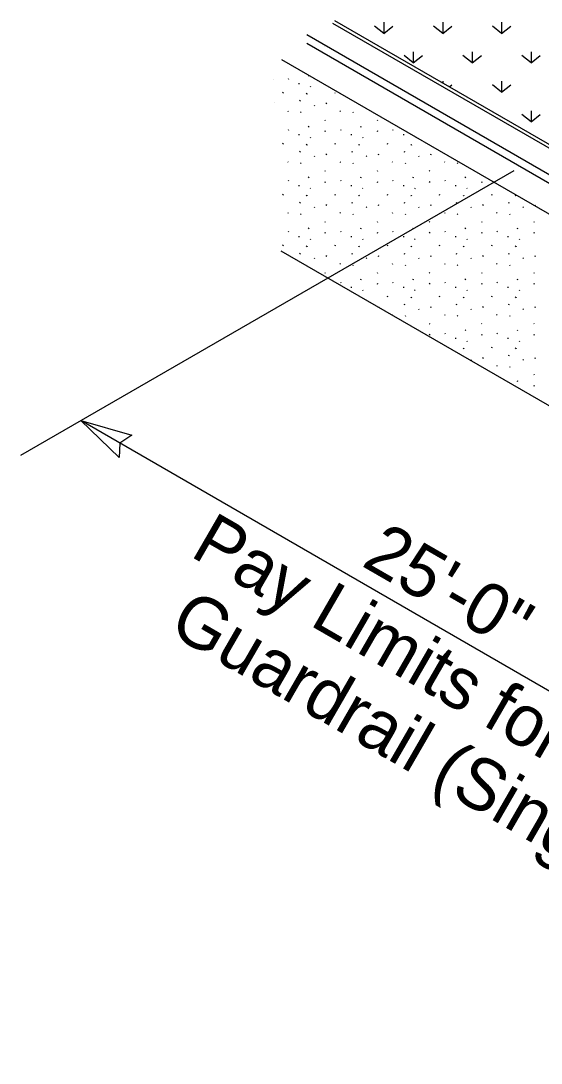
# Model space of a CAD drawing. Extents: x 1000 to 1036.3, y 1000 to 1022.
# Drawn here: x 1012.821 to 1014.234, y 1014.625 to 1017.456 of the extents above; entities that cross this region are included whole.
import ezdxf

# ---------------------------------------------------------------- set-up
doc = ezdxf.new("R2010")
doc.units = 0
for name, color, linetype in [('01-Slab', 7, 'Continuous'), ('03-Dimensions', 7, 'Continuous'), ('30-Program-Titles', 7, 'Continuous'), ('S_PL_Dimens_PR', 7, 'Continuous')]:
    doc.layers.add(name, color=color, linetype=linetype)

msp = doc.modelspace()

# ---------------------------------------------------------------- linework, layer by layer
at = {"layer": '01-Slab'}
msp.add_line((1013.6448, 1017.3855), (1013.6448, 1017.3855), dxfattribs=at)
at = {"layer": '03-Dimensions'}
for p, q in [((1020.5953, 1013.4498), (1013.6682, 1017.4489)), ((1020.6113, 1013.4498), (1013.6733, 1017.456)), ((1020.6113, 1013.3655), (1013.5974, 1017.4183)), ((1020.6083, 1013.3446), (1013.5974, 1017.3941)), ((1020.5953, 1013.2696), (1013.5302, 1017.3502)), ((1012.8212, 1016.2762), (1014.1608, 1017.0496)), ((1016.7074, 1014.9947), (1013.528, 1016.8308)), ((1015.9853, 1014.6364), (1012.9842, 1016.3703))]:
    msp.add_line(p, q, dxfattribs=at)
at = {"layer": '30-Program-Titles'}
for p, q in [((1013.8066, 1017.422), (1013.7816, 1017.442)), ((1013.8066, 1017.452), (1013.8066, 1017.422)), ((1013.8066, 1017.422), (1013.8316, 1017.442)), ((1013.9666, 1017.422), (1013.9416, 1017.442)), ((1013.9666, 1017.452), (1013.9666, 1017.422)), ((1013.9666, 1017.422), (1013.9916, 1017.442)), ((1014.1266, 1017.422), (1014.1016, 1017.442)), ((1014.1266, 1017.452), (1014.1266, 1017.422)), ((1014.1266, 1017.422), (1014.1516, 1017.442)), ((1013.8866, 1017.342), (1013.8616, 1017.362)), ((1013.8866, 1017.372), (1013.8866, 1017.342)), ((1013.8866, 1017.342), (1013.9116, 1017.362)), ((1014.0466, 1017.342), (1014.0216, 1017.362)), ((1014.0466, 1017.372), (1014.0466, 1017.342)), ((1014.0466, 1017.342), (1014.0716, 1017.362)), ((1014.2066, 1017.342), (1014.1816, 1017.362)), ((1014.2066, 1017.372), (1014.2066, 1017.342)), ((1014.2066, 1017.342), (1014.2316, 1017.362)), ((1013.5069, 1017.2963), (1013.507, 1017.2965)), ((1013.5468, 1017.2996), (1013.548, 1017.2978)), ((1013.6026, 1017.306), (1013.6031, 1017.3071)), ((1013.5762, 1017.2864), (1013.5764, 1017.2838)), ((1013.6069, 1017.2785), (1013.6081, 1017.2768)), ((1013.9666, 1017.292), (1013.9666, 1017.2888)), ((1013.9861, 1017.2776), (1013.9916, 1017.282)), ((1014.1266, 1017.262), (1014.1016, 1017.282)), ((1014.1266, 1017.292), (1014.1266, 1017.262)), ((1014.1266, 1017.262), (1014.1516, 1017.282)), ((1013.5328, 1017.2595), (1013.5339, 1017.2622)), ((1013.5789, 1017.2376), (1013.5801, 1017.2403)), ((1013.5963, 1017.2595), (1013.5976, 1017.2578)), ((1013.5976, 1017.2588), (1013.5988, 1017.257)), ((1013.6745, 1017.2595), (1013.6748, 1017.2601)), ((1013.5098, 1017.2331), (1013.5099, 1017.2334)), ((1013.5458, 1017.2118), (1013.5469, 1017.21)), ((1013.6174, 1017.2273), (1013.6186, 1017.2255)), ((1013.6505, 1017.2308), (1013.6518, 1017.2334)), ((1013.6875, 1017.2118), (1013.6888, 1017.21)), ((1014.2066, 1017.212), (1014.2066, 1017.182)), ((1013.5808, 1017.2086), (1013.5819, 1017.2068)), ((1013.6466, 1017.1876), (1013.6478, 1017.1858)), ((1013.7225, 1017.2086), (1013.7237, 1017.2068)), ((1013.7884, 1017.1876), (1013.7896, 1017.1858)), ((1014.2066, 1017.182), (1014.1816, 1017.202)), ((1014.2066, 1017.182), (1014.2316, 1017.202)), ((1013.5468, 1017.1613), (1013.548, 1017.1595)), ((1013.6026, 1017.1677), (1013.6038, 1017.1703)), ((1013.6476, 1017.1556), (1013.6488, 1017.1583)), ((1013.6887, 1017.1613), (1013.6898, 1017.1595)), ((1013.7443, 1017.1677), (1013.7456, 1017.1703)), ((1013.7893, 1017.1556), (1013.7906, 1017.1583)), ((1013.8304, 1017.1613), (1013.8316, 1017.1595)), ((1013.5762, 1017.1481), (1013.5764, 1017.1454)), ((1013.6069, 1017.1403), (1013.6081, 1017.1385)), ((1013.7179, 1017.1481), (1013.7183, 1017.1454)), ((1013.7487, 1017.1403), (1013.7498, 1017.1385)), ((1013.8598, 1017.1481), (1013.86, 1017.1454)), ((1013.8916, 1017.1386), (1013.8917, 1017.1385)), ((1013.5328, 1017.1213), (1013.5339, 1017.1239)), ((1013.5789, 1017.0993), (1013.5801, 1017.1019)), ((1013.5963, 1017.1213), (1013.5976, 1017.1194)), ((1013.5976, 1017.1206), (1013.5988, 1017.1188)), ((1013.6745, 1017.1213), (1013.6757, 1017.1239)), ((1013.7207, 1017.0993), (1013.7218, 1017.1019)), ((1013.7382, 1017.1213), (1013.7393, 1017.1194)), ((1013.7393, 1017.1206), (1013.7405, 1017.1188)), ((1013.8163, 1017.1213), (1013.8175, 1017.1239)), ((1013.8625, 1017.0993), (1013.8637, 1017.1019)), ((1013.8799, 1017.1213), (1013.8812, 1017.1194)), ((1013.8812, 1017.1206), (1013.8823, 1017.1188)), ((1013.5458, 1017.0735), (1013.5469, 1017.0718)), ((1013.5808, 1017.0703), (1013.5819, 1017.0686)), ((1013.6174, 1017.089), (1013.6186, 1017.0873)), ((1013.6505, 1017.0925), (1013.6518, 1017.0952)), ((1013.6875, 1017.0735), (1013.6888, 1017.0718)), ((1013.7225, 1017.0703), (1013.7237, 1017.0686)), ((1013.7592, 1017.089), (1013.7603, 1017.0873)), ((1013.7923, 1017.0925), (1013.7935, 1017.0952)), ((1013.8293, 1017.0735), (1013.8305, 1017.0718)), ((1013.8643, 1017.0703), (1013.8655, 1017.0686)), ((1013.901, 1017.089), (1013.9022, 1017.0873)), ((1013.9341, 1017.0925), (1013.9353, 1017.0952)), ((1013.9711, 1017.0735), (1013.9723, 1017.0718)), ((1014.0061, 1017.0703), (1014.0073, 1017.0686)), ((1013.6466, 1017.0493), (1013.6478, 1017.0475)), ((1013.7884, 1017.0493), (1013.7896, 1017.0475)), ((1013.9302, 1017.0493), (1013.9313, 1017.0475)), ((1013.5468, 1017.023), (1013.548, 1017.0213)), ((1013.6026, 1017.0294), (1013.6038, 1017.0321)), ((1013.6476, 1017.0173), (1013.6488, 1017.0199)), ((1013.6887, 1017.023), (1013.6898, 1017.0213)), ((1013.7443, 1017.0294), (1013.7456, 1017.0321)), ((1013.7893, 1017.0173), (1013.7906, 1017.0199)), ((1013.8304, 1017.023), (1013.8316, 1017.0213)), ((1013.8862, 1017.0294), (1013.8873, 1017.0321)), ((1013.9312, 1017.0173), (1013.9323, 1017.0199)), ((1013.9723, 1017.023), (1013.9734, 1017.0213)), ((1014.0279, 1017.0294), (1014.0292, 1017.0321)), ((1014.0729, 1017.0173), (1014.0742, 1017.0199)), ((1013.5328, 1016.9829), (1013.5339, 1016.9856)), ((1013.5762, 1017.0098), (1013.5764, 1017.0072)), ((1013.5963, 1016.9829), (1013.5976, 1016.9812)), ((1013.6069, 1017.002), (1013.6081, 1017.0003)), ((1013.6745, 1016.9829), (1013.6757, 1016.9856)), ((1013.7179, 1017.0098), (1013.7183, 1017.0072)), ((1013.7382, 1016.9829), (1013.7393, 1016.9812)), ((1013.7487, 1017.002), (1013.7498, 1017.0003)), ((1013.8163, 1016.9829), (1013.8175, 1016.9856)), ((1013.8598, 1017.0098), (1013.86, 1017.0072)), ((1013.8799, 1016.9829), (1013.8812, 1016.9812)), ((1013.8905, 1017.002), (1013.8917, 1017.0003)), ((1013.9581, 1016.9829), (1013.9593, 1016.9856)), ((1014.0015, 1017.0098), (1014.0018, 1017.0072)), ((1014.0218, 1016.9829), (1014.0229, 1016.9812)), ((1014.0323, 1017.002), (1014.0334, 1017.0003)), ((1014.0999, 1016.9829), (1014.1011, 1016.9856)), ((1014.1635, 1016.9829), (1014.1648, 1016.9812)), ((1013.5789, 1016.961), (1013.5801, 1016.9637)), ((1013.5976, 1016.9823), (1013.5988, 1016.9805)), ((1013.6505, 1016.9542), (1013.6518, 1016.9568)), ((1013.7207, 1016.961), (1013.7218, 1016.9637)), ((1013.7393, 1016.9823), (1013.7405, 1016.9805)), ((1013.7923, 1016.9542), (1013.7935, 1016.9568)), ((1013.8625, 1016.961), (1013.8637, 1016.9637)), ((1013.8812, 1016.9823), (1013.8823, 1016.9805)), ((1013.9341, 1016.9542), (1013.9353, 1016.9568)), ((1014.0043, 1016.961), (1014.0054, 1016.9637)), ((1014.0229, 1016.9823), (1014.0241, 1016.9805)), ((1014.0759, 1016.9542), (1014.0771, 1016.9568)), ((1014.1461, 1016.961), (1014.1473, 1016.9637)), ((1014.1648, 1016.9823), (1014.1659, 1016.9805)), ((1014.2177, 1016.9542), (1014.2183, 1016.9556)), ((1013.5458, 1016.9353), (1013.5469, 1016.9335)), ((1013.5808, 1016.9321), (1013.5819, 1016.9303)), ((1013.6174, 1016.9508), (1013.6186, 1016.949)), ((1013.6875, 1016.9353), (1013.6888, 1016.9335)), ((1013.7225, 1016.9321), (1013.7237, 1016.9303)), ((1013.7592, 1016.9508), (1013.7603, 1016.949)), ((1013.8293, 1016.9353), (1013.8305, 1016.9335)), ((1013.8643, 1016.9321), (1013.8655, 1016.9303)), ((1013.901, 1016.9508), (1013.9022, 1016.949)), ((1013.9711, 1016.9353), (1013.9723, 1016.9335)), ((1014.0061, 1016.9321), (1014.0073, 1016.9303)), ((1014.0428, 1016.9508), (1014.0439, 1016.949)), ((1014.1129, 1016.9353), (1014.1141, 1016.9335)), ((1014.1479, 1016.9321), (1014.1491, 1016.9303)), ((1014.1846, 1016.9508), (1014.1858, 1016.949)), ((1013.6466, 1016.911), (1013.6478, 1016.9093)), ((1013.7884, 1016.911), (1013.7896, 1016.9093)), ((1013.9302, 1016.911), (1013.9313, 1016.9093)), ((1014.072, 1016.911), (1014.0732, 1016.9093)), ((1014.2138, 1016.911), (1014.2149, 1016.9093)), ((1013.5468, 1016.8848), (1013.548, 1016.883)), ((1013.5762, 1016.8716), (1013.5764, 1016.8689)), ((1013.6026, 1016.8912), (1013.6038, 1016.8938)), ((1013.6476, 1016.879), (1013.6488, 1016.8817)), ((1013.6887, 1016.8848), (1013.6898, 1016.883)), ((1013.7179, 1016.8716), (1013.7183, 1016.8689)), ((1013.7443, 1016.8912), (1013.7456, 1016.8938)), ((1013.7893, 1016.879), (1013.7906, 1016.8817)), ((1013.8304, 1016.8848), (1013.8316, 1016.883)), ((1013.8598, 1016.8716), (1013.86, 1016.8689)), ((1013.8862, 1016.8912), (1013.8873, 1016.8938)), ((1013.9312, 1016.879), (1013.9323, 1016.8817)), ((1013.9723, 1016.8848), (1013.9734, 1016.883)), ((1014.0015, 1016.8716), (1014.0018, 1016.8689)), ((1014.0279, 1016.8912), (1014.0292, 1016.8938)), ((1014.0729, 1016.879), (1014.0742, 1016.8817)), ((1014.114, 1016.8848), (1014.1152, 1016.883)), ((1014.1433, 1016.8716), (1014.1436, 1016.8689)), ((1014.1698, 1016.8912), (1014.1709, 1016.8938)), ((1014.2148, 1016.879), (1014.2159, 1016.8817)), ((1013.5328, 1016.8447), (1013.5339, 1016.8473)), ((1013.5963, 1016.8447), (1013.5976, 1016.8429)), ((1013.5976, 1016.844), (1013.5988, 1016.8423)), ((1013.6069, 1016.8638), (1013.6081, 1016.8619)), ((1013.6745, 1016.8447), (1013.6757, 1016.8473)), ((1013.7382, 1016.8447), (1013.7393, 1016.8429)), ((1013.7393, 1016.844), (1013.7405, 1016.8423)), ((1013.7487, 1016.8638), (1013.7498, 1016.8619)), ((1013.8163, 1016.8447), (1013.8175, 1016.8473)), ((1013.8799, 1016.8447), (1013.8812, 1016.8429)), ((1013.8812, 1016.844), (1013.8823, 1016.8423)), ((1013.8905, 1016.8638), (1013.8917, 1016.8619)), ((1013.9581, 1016.8447), (1013.9593, 1016.8473)), ((1014.0218, 1016.8447), (1014.0229, 1016.8429)), ((1014.0229, 1016.844), (1014.0241, 1016.8423)), ((1014.0323, 1016.8638), (1014.0334, 1016.8619)), ((1014.0999, 1016.8447), (1014.1011, 1016.8473)), ((1014.1635, 1016.8447), (1014.1648, 1016.8429)), ((1014.1648, 1016.844), (1014.1659, 1016.8423)), ((1014.1741, 1016.8638), (1014.1753, 1016.8619)), ((1013.5789, 1016.8228), (1013.5801, 1016.8254)), ((1013.6505, 1016.8159), (1013.6518, 1016.8186)), ((1013.7207, 1016.8228), (1013.7218, 1016.8254)), ((1013.7923, 1016.8159), (1013.7935, 1016.8186)), ((1013.8625, 1016.8228), (1013.8637, 1016.8254)), ((1013.9341, 1016.8159), (1013.9353, 1016.8186)), ((1014.0043, 1016.8228), (1014.0054, 1016.8254)), ((1014.0759, 1016.8159), (1014.0771, 1016.8186)), ((1014.1461, 1016.8228), (1014.1473, 1016.8254)), ((1014.2177, 1016.8159), (1014.2189, 1016.8186)), ((1013.6174, 1016.8125), (1013.6186, 1016.8107)), ((1013.6875, 1016.797), (1013.6888, 1016.7952)), ((1013.7225, 1016.7938), (1013.7237, 1016.792)), ((1013.7592, 1016.8125), (1013.7603, 1016.8107)), ((1013.8293, 1016.797), (1013.8305, 1016.7952)), ((1013.8643, 1016.7938), (1013.8655, 1016.792)), ((1013.901, 1016.8125), (1013.9022, 1016.8107)), ((1013.9711, 1016.797), (1013.9723, 1016.7952)), ((1014.0061, 1016.7938), (1014.0073, 1016.792)), ((1014.0428, 1016.8125), (1014.0439, 1016.8107)), ((1014.1129, 1016.797), (1014.1141, 1016.7952)), ((1014.1479, 1016.7938), (1014.1491, 1016.792)), ((1014.1846, 1016.8125), (1014.1858, 1016.8107)), ((1013.6466, 1016.7728), (1013.6478, 1016.771)), ((1013.7884, 1016.7728), (1013.7896, 1016.771)), ((1013.9302, 1016.7728), (1013.9313, 1016.771)), ((1014.072, 1016.7728), (1014.0732, 1016.771)), ((1014.2138, 1016.7728), (1014.2149, 1016.771)), ((1013.6887, 1016.7465), (1013.6898, 1016.7447)), ((1013.7179, 1016.7333), (1013.7183, 1016.7307)), ((1013.7443, 1016.7528), (1013.7456, 1016.7555)), ((1013.7893, 1016.7408), (1013.7906, 1016.7434)), ((1013.8304, 1016.7465), (1013.8316, 1016.7447)), ((1013.8598, 1016.7333), (1013.86, 1016.7307)), ((1013.8862, 1016.7528), (1013.8873, 1016.7555)), ((1013.9312, 1016.7408), (1013.9323, 1016.7434)), ((1013.9723, 1016.7465), (1013.9734, 1016.7447)), ((1014.0015, 1016.7333), (1014.0018, 1016.7307)), ((1014.0279, 1016.7528), (1014.0292, 1016.7555)), ((1014.0729, 1016.7408), (1014.0742, 1016.7434)), ((1014.114, 1016.7465), (1014.1152, 1016.7447)), ((1014.1433, 1016.7333), (1014.1436, 1016.7307)), ((1014.1698, 1016.7528), (1014.1709, 1016.7555)), ((1014.2148, 1016.7408), (1014.2159, 1016.7434)), ((1013.7487, 1016.7254), (1013.7498, 1016.7237)), ((1013.8163, 1016.7064), (1013.8175, 1016.7091)), ((1013.8799, 1016.7064), (1013.8812, 1016.7047)), ((1013.8812, 1016.7058), (1013.8823, 1016.7039)), ((1013.8905, 1016.7254), (1013.8917, 1016.7237)), ((1013.9581, 1016.7064), (1013.9593, 1016.7091)), ((1014.0218, 1016.7064), (1014.0229, 1016.7047)), ((1014.0229, 1016.7058), (1014.0241, 1016.7039)), ((1014.0323, 1016.7254), (1014.0334, 1016.7237)), ((1014.0999, 1016.7064), (1014.1011, 1016.7091)), ((1014.1635, 1016.7064), (1014.1648, 1016.7047)), ((1014.1648, 1016.7058), (1014.1659, 1016.7039)), ((1014.1741, 1016.7254), (1014.1753, 1016.7237)), ((1013.7925, 1016.678), (1013.7935, 1016.6803)), ((1013.8625, 1016.6845), (1013.8637, 1016.6871)), ((1013.901, 1016.6742), (1013.9022, 1016.6724)), ((1013.9341, 1016.6777), (1013.9353, 1016.6803)), ((1014.0043, 1016.6845), (1014.0054, 1016.6871)), ((1014.0428, 1016.6742), (1014.0439, 1016.6724)), ((1014.0759, 1016.6777), (1014.0771, 1016.6803)), ((1014.1461, 1016.6845), (1014.1473, 1016.6871)), ((1014.1846, 1016.6742), (1014.1858, 1016.6724)), ((1014.2177, 1016.6777), (1014.2189, 1016.6803)), ((1013.8293, 1016.6587), (1013.8305, 1016.6569)), ((1013.8643, 1016.6555), (1013.8655, 1016.6538)), ((1013.9711, 1016.6587), (1013.9723, 1016.6569)), ((1014.0061, 1016.6555), (1014.0073, 1016.6538)), ((1014.1129, 1016.6587), (1014.1141, 1016.6569)), ((1014.1479, 1016.6555), (1014.1491, 1016.6538)), ((1013.9302, 1016.6345), (1013.9313, 1016.6327)), ((1014.0279, 1016.6146), (1014.0292, 1016.6173)), ((1014.072, 1016.6345), (1014.0732, 1016.6327)), ((1014.1698, 1016.6146), (1014.1709, 1016.6173)), ((1014.2138, 1016.6345), (1014.2149, 1016.6327)), ((1013.9312, 1016.6025), (1013.9323, 1016.6052)), ((1013.9723, 1016.6082), (1013.9734, 1016.6064)), ((1014.0015, 1016.595), (1014.0018, 1016.5923)), ((1014.0323, 1016.5872), (1014.0334, 1016.5854)), ((1014.0729, 1016.6025), (1014.0742, 1016.6052)), ((1014.114, 1016.6082), (1014.1152, 1016.6064)), ((1014.1433, 1016.595), (1014.1436, 1016.5923)), ((1014.1741, 1016.5872), (1014.1753, 1016.5854)), ((1014.2148, 1016.6025), (1014.2159, 1016.6052)), ((1014.0218, 1016.5682), (1014.0229, 1016.5663)), ((1014.0229, 1016.5674), (1014.0241, 1016.5657)), ((1014.0999, 1016.5682), (1014.1011, 1016.5708)), ((1014.1635, 1016.5682), (1014.1648, 1016.5663)), ((1014.1648, 1016.5674), (1014.1659, 1016.5657)), ((1014.0428, 1016.5359), (1014.0439, 1016.5342)), ((1014.0759, 1016.5394), (1014.0771, 1016.5421)), ((1014.1461, 1016.5462), (1014.1473, 1016.5488)), ((1014.1846, 1016.5359), (1014.1858, 1016.5342)), ((1014.2177, 1016.5394), (1014.2189, 1016.5421)), ((1014.1129, 1016.5204), (1014.1141, 1016.5187)), ((1014.1479, 1016.5173), (1014.1491, 1016.5154)), ((1014.1698, 1016.4763), (1014.1709, 1016.479)), ((1014.2138, 1016.4963), (1014.2149, 1016.4944)), ((1014.2148, 1016.4642), (1014.2159, 1016.4668))]:
    msp.add_line(p, q, dxfattribs=at)
at = {"layer": 'S_PL_Dimens_PR'}
msp.add_lwpolyline([(1012.9842, 1016.3703), (1013.1229, 1016.3305), (1013.0902, 1016.309), (1013.0879, 1016.2699)], close=True, dxfattribs=at)

# ---------------------------------------------------------------- texts
at = {"layer": '03-Dimensions'}
for s, p in [('Pay Limits for Steel "W" Beam', (1013.2774, 1016.004)), ('        25\'-0"', (1013.3824, 1016.1858)), (' Guardrail (Single Face "A")', (1013.1724, 1015.8221))]:
    msp.add_text(s, height=0.14, rotation=330, dxfattribs=at).set_placement(p)

doc.saveas('drawing.dxf')
